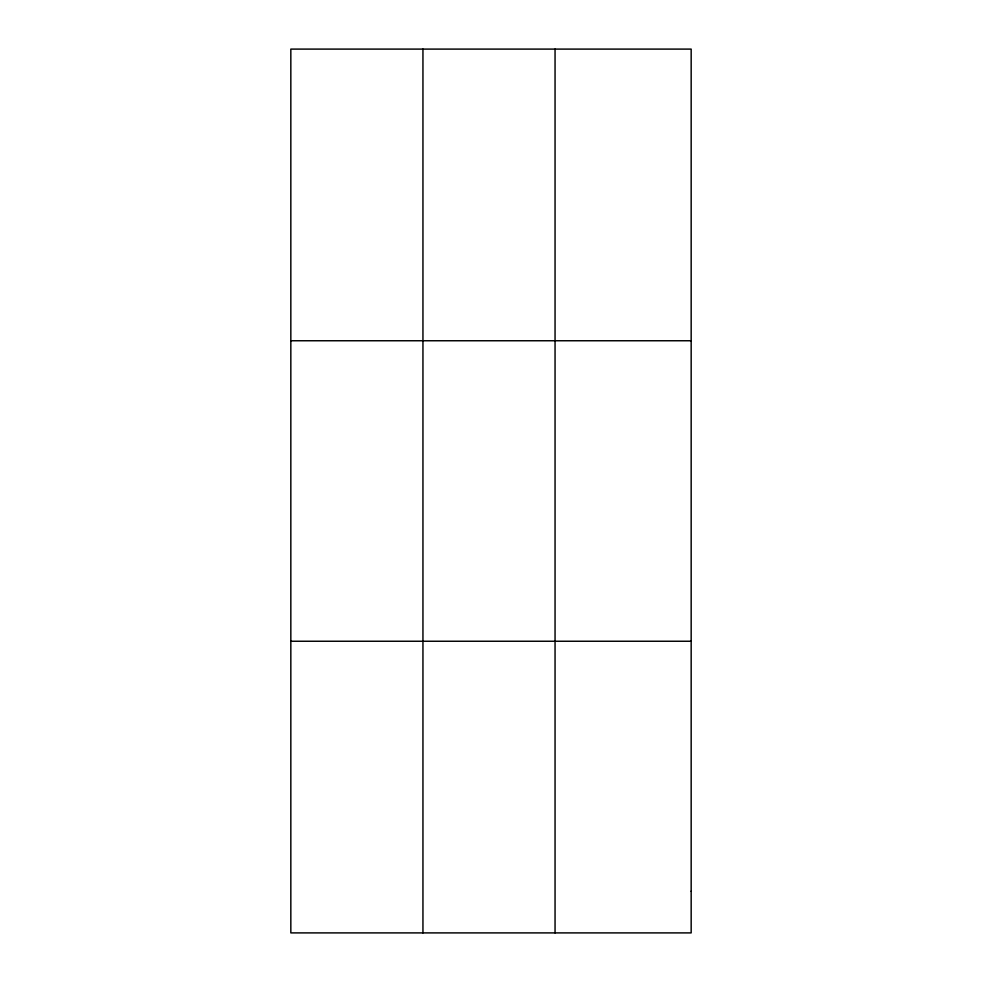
<?xml version="1.0" encoding="UTF-8"?>
<svg xmlns="http://www.w3.org/2000/svg" width="982" height="982" viewBox="0 0 982 982"><rect width="100%" height="100%" fill="white"/><g stroke="black" fill="none" stroke-linecap="round" stroke-linejoin="round"><path stroke-width="1.47" d="M422.947 932.9L422.947 49.1M555.051 932.9L555.051 49.1M290.832 340.754L691.168 340.754M290.832 641.246L691.168 641.246M691.168 891.239L691.168 932.9L290.832 932.9L290.832 49.1L691.168 49.1L691.168 891.239"/></g></svg>
